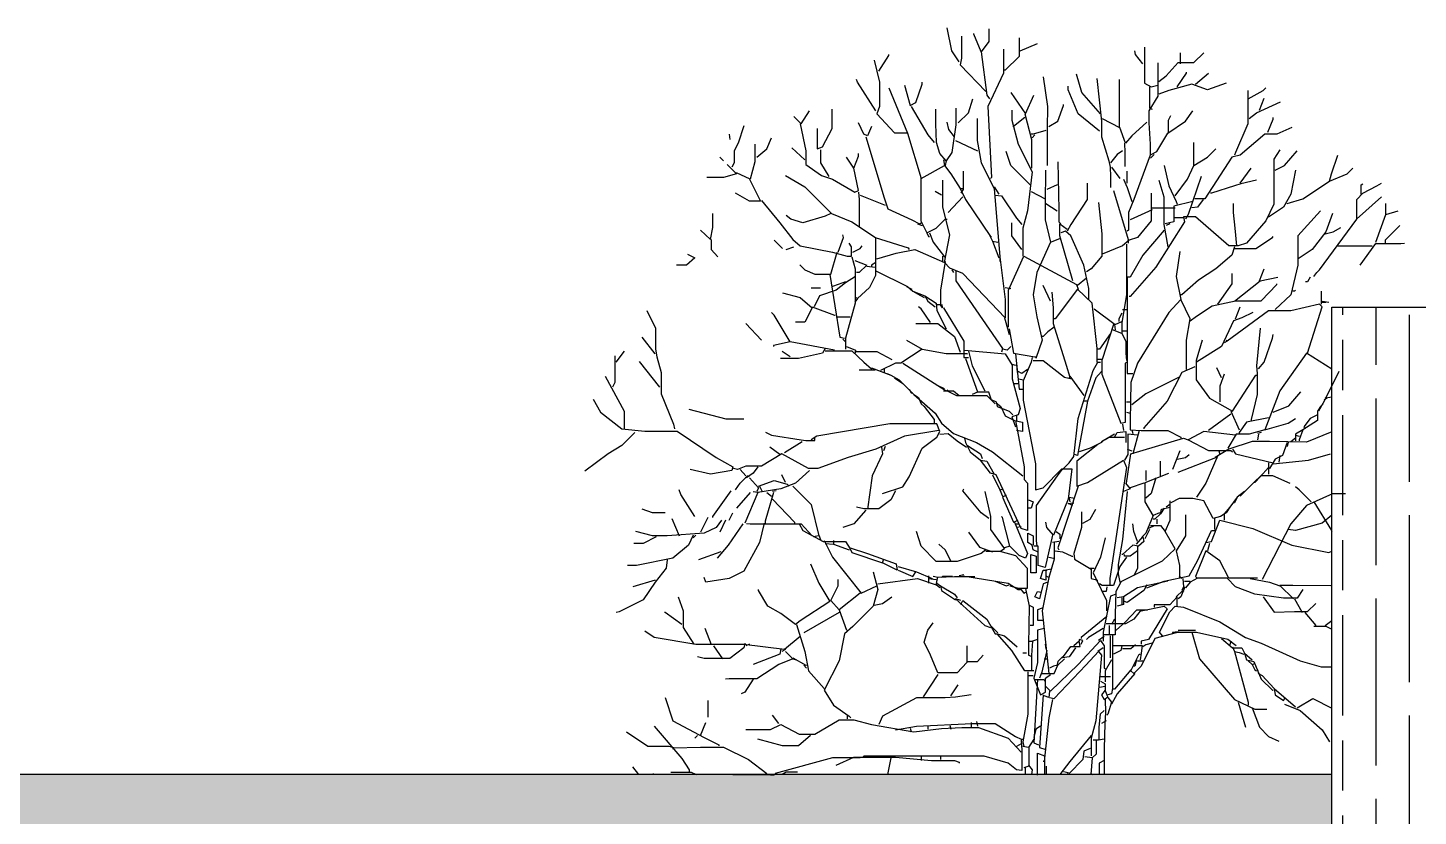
# Model space of a CAD drawing. Header units: centimetres. Extents: x -3096 to 17897, y -3131 to 15798.
# Drawn here: x 6196 to 7030, y 3648 to 4121 of the extents above; entities that cross this region are included whole.
import ezdxf

# ---------------------------------------------------------------- set-up
doc = ezdxf.new("R2010")
doc.units = ezdxf.units.CM

msp = doc.modelspace()

# ---------------------------------------------------------------- hatches: boundary and pattern name
at = {"transparency": 33554508}
h = msp.add_hatch(dxfattribs=at)
h.set_pattern_fill('GOST_WOOD', color=256, scale=10)
h.set_pattern_definition([(90, (-1255.557, 3488.65), (60, -4e-15), [100, -20]), (90, (-1235.557, 3468.65), (60, -4e-15), [60, -15, 30, -15]), (90, (-1215.557, 3438.65), (60, -4e-15), [100, -20])])
h.paths.add_polyline_path([(7037.83, 3953.29), (6977.83, 3953.29), (6977.83, 3653.29), (6977.83, 3373.29), (6977.83, 3353.29), (7037.83, 3353.29)])
at = {"transparency": 33554462}
h = msp.add_hatch(color=256, dxfattribs=at)
h.dxf.hatch_style = 1
h.paths.add_polyline_path([(6977.83, 3673.29), (6022.82, 3673.29), (6022.82, 3643.29), (6197.83, 3643.29), (6977.83, 3643.29)])
h.paths.add_polyline_path([(6977.83, 3393.29), (6197.83, 3393.29), (6169.8, 3393.29), (6169.8, 3373.29), (6977.83, 3373.29)])
h.paths.add_polyline_path([(6977.83, 3373.29), (6169.8, 3373.29), (6022.83, 3373.29), (6022.83, 3353.29), (6197.83, 3353.29), (6977.83, 3353.29)])
h.paths.add_polyline_path([(7637.83, 3673.29), (7037.83, 3673.29), (7037.83, 3643.29), (7637.83, 3643.29)])
h.paths.add_polyline_path([(7637.83, 3373.29), (7037.83, 3373.29), (7037.83, 3353.29), (7637.83, 3353.29)])

# ---------------------------------------------------------------- linework, layer by layer
for p, q in [((6977.83, 3653.29), (6977.83, 3953.29)), ((6977.83, 3953.29), (7037.83, 3953.29))]:
    msp.add_line(p, q)
at = {"color": 84}
for points in [[(6754.51, 4100.26), (6750.09, 4106.9), (6747.32, 4120.74)], [(6755.9, 4115.76), (6755.9, 4102.47), (6755.07, 4098.6), (6770.57, 4082.54)], [(6772.23, 4120.19), (6772.23, 4112.44), (6767.8, 4106.35), (6763.37, 4116.87), (6763.37, 4117.42)], [(6781.09, 4108.01), (6781.09, 4093.61), (6771.68, 4073.68), (6773.89, 4031.05), (6773.34, 4030.5)], [(6790.5, 4114.65), (6790.5, 4103.58), (6782.2, 4095.27), (6781.64, 4095.27)], [(6791.06, 4106.9), (6801.58, 4111.33)], [(6865.52, 4109.12), (6865.52, 4087.52), (6869.68, 4085.31), (6873.55, 4086.42)], [(6703.58, 4101.36), (6706.9, 4088.08), (6706.9, 4073.68), (6705.24, 4069.25), (6715.76, 4057.9), (6723.51, 4057.9)], [(6706.34, 4094.72), (6712.44, 4104.13), (6712.44, 4104.69)], [(6767.8, 4106.35), (6771.12, 4080.33), (6772.78, 4078.11)], [(6873.55, 4099.7), (6873.55, 4079.77), (6868.29, 4070.91), (6868.15, 4063.72), (6868.91, 4050.98), (6868.91, 4044.34), (6859.16, 4017.76), (6856.11, 4010.01), (6856.11, 3999.49), (6855.28, 3998.94)], [(6864.69, 4099.15), (6860.27, 4104.69), (6859.71, 4106.9)], [(6874.11, 4088.63), (6878.54, 4091.95), (6885.73, 4099.98), (6895.15, 4099.98), (6901.24, 4105.79)], [(6887.12, 4099.15), (6887.12, 4105.79)], [(6804.9, 4091.4), (6807.39, 4073.68), (6807.25, 4060.39), (6807.18, 4054.86), (6807.18, 4038.25)], [(6839.22, 4069.25), (6828.15, 4081.99), (6824.83, 4093.06)], [(6885.18, 4085.31), (6890.72, 4093.61), (6890.72, 4094.17)], [(6896.25, 4086.97), (6904, 4093.61)], [(6704.68, 4070.91), (6693.61, 4088.08), (6693.06, 4089.74)], [(6712.44, 4084.75), (6723.51, 4057.62), (6731.81, 4030.5), (6745.66, 4038.25), (6749.53, 4033.26), (6755.07, 4024.4), (6756.73, 4024.4)], [(6721.85, 4086.42), (6725.17, 4074.23), (6728.49, 4075.9), (6732.37, 4086.97), (6732.37, 4088.08)], [(6838.67, 4058.73), (6825.94, 4069.25), (6819.85, 4083.65), (6819.85, 4085.86)], [(6837.01, 4090.29), (6839.78, 4064.82), (6839.78, 4055.41), (6844.21, 4041.01), (6845.04, 4037.14), (6845.18, 4031.6), (6845.18, 4024.96)], [(6840.33, 4066.48), (6850.58, 4060.95), (6850.58, 4089.74)], [(6868.57, 4085.31), (6868.57, 4072.57), (6870.23, 4072.02)], [(6914.52, 4087.52), (6903.45, 4083.65), (6894.04, 4086.97), (6880.2, 4083.09), (6874.11, 4080.88)], [(6927.53, 4083.09), (6927.53, 4063.16), (6920.06, 4046), (6919.51, 4044.34)], [(6927.81, 4078.11), (6936.67, 4083.09), (6938.33, 4084.75)], [(6753.96, 4063.72), (6760.05, 4069.81), (6762.82, 4078.11)], [(6785.52, 4081.99), (6794.38, 4069.25), (6799.36, 4080.33)], [(6808.22, 4061.5), (6813.76, 4064.82), (6817.08, 4074.23), (6817.08, 4074.79)], [(6928.37, 4066.48), (6932.79, 4069.81), (6947.19, 4076.45)], [(6934.46, 4071.47), (6937.22, 4078.66)], [(6655.41, 4067.59), (6659.84, 4063.16), (6664.82, 4070.91)], [(6669.53, 4060.39), (6669.53, 4048.21), (6672.57, 4049.32), (6678.38, 4060.39), (6678.38, 4072.02)], [(6725.72, 4073.68), (6735.69, 4056.52), (6739.56, 4052.09)], [(6752.58, 4072.57), (6752.58, 4062.61), (6750.09, 4046), (6746.76, 4041.01), (6742.89, 4045.44), (6740.95, 4052.09), (6740.53, 4063.16), (6740.53, 4072.02)], [(6765.31, 4066.48), (6765.31, 4053.2), (6767.8, 4039.91), (6775.55, 4024.4), (6778.88, 3983.43), (6782.2, 3957.96), (6782.2, 3946.89), (6756.73, 3973.47), (6748.98, 3976.79), (6745.66, 3980.11), (6748.98, 3996.72), (6744.82, 4013.33), (6744.69, 4020.53), (6744.69, 4029.39)], [(6786.07, 4071.47), (6786.07, 4065.38), (6789.95, 4050.98), (6798.25, 4034.37), (6795.49, 4011.12), (6792.72, 4000.6), (6792.72, 3983.99)], [(6793.83, 4067.04), (6787.18, 4061.5), (6786.63, 4061.5)], [(6793.83, 4069.25), (6797.98, 4053.75), (6797.98, 4036.59)], [(6869.68, 4044.89), (6873, 4046.55), (6879.64, 4057.62), (6890.16, 4064.82), (6894.59, 4070.91)], [(6879.92, 4057.62), (6879.92, 4065.38), (6881.3, 4068.14)], [(6939.44, 4058.18), (6942.76, 4065.93), (6942.76, 4067.04)], [(6625.51, 4062.05), (6622.19, 4051.53), (6619.7, 4047.11), (6619.7, 4039.91), (6618.31, 4037.14)], [(6659.28, 4063.16), (6662.61, 4047.11), (6662.61, 4038.8), (6672.02, 4032.16), (6678.66, 4029.94), (6691.95, 4022.19), (6694.17, 4023.3), (6691.4, 4036.59), (6694.17, 4043.78), (6694.17, 4045.44)], [(6701.92, 4061.5), (6699.7, 4055.96), (6697.49, 4057.07), (6694.17, 4063.72)], [(6751.75, 4055.41), (6748.42, 4059.84), (6747.32, 4064.27)], [(6806.56, 4059.29), (6798.81, 4057.07), (6797.7, 4057.07)], [(6866.91, 4064.27), (6858.05, 4055.96), (6854.17, 4051.53), (6850.85, 4060.95)], [(6953.83, 4060.95), (6944.98, 4057.07), (6937.78, 4057.07), (6922.83, 4044.34), (6917.85, 4043.23), (6901.79, 4018.31), (6895.7, 4018.31)], [(6616.65, 4057.07), (6617.21, 4053.75)], [(6632.15, 4050.98), (6632.15, 4040.46), (6629.39, 4029.94), (6621.08, 4033.82)], [(6633.26, 4043.23), (6639.35, 4048.21), (6642.12, 4054.86)], [(6698.59, 4055.41), (6709.67, 4018.87), (6711.88, 4012.22), (6726.28, 4005.58), (6730.71, 4003.37), (6731.81, 4003.92)], [(6752.3, 4053.2), (6765.59, 4047.11)], [(6799.92, 4056.52), (6798.25, 4054.86)], [(6853.62, 4051.53), (6853.9, 4046), (6853.9, 4037.69)], [(6895.15, 4038.25), (6895.15, 4052.09)], [(6611.12, 4043.23), (6613.33, 4041.01)], [(6662.05, 4041.57), (6654.3, 4048.77)], [(6671.46, 4047.66), (6671.46, 4039.91), (6676.45, 4031.6)], [(6691.4, 4036.59), (6686.97, 4043.23)], [(6745.1, 4041.57), (6745.66, 4038.25)], [(6746.76, 4041.01), (6746.21, 4038.25)], [(6797.15, 4026.62), (6785.52, 4038.25), (6782.75, 4046.55)], [(6852.51, 4047.11), (6849.19, 4044.89), (6845.32, 4039.91)], [(6946.64, 4047.66), (6943.04, 4042.12), (6943.04, 4014.99), (6938.33, 4005.03), (6926.71, 3991.74), (6921.72, 3990.08), (6916.18, 3990.08), (6896.25, 4007.52), (6889.05, 4007.52), (6889.61, 4004.47), (6872.44, 3977.34), (6856.94, 3959.63), (6856.39, 3959.63)], [(6871.34, 4044.89), (6869.12, 4042.68)], [(6884.07, 4019.98), (6891.27, 4029.94), (6895.15, 4038.25), (6903.45, 4043.23), (6908.43, 4048.21)], [(6943.87, 4035.48), (6949.4, 4038.25), (6957.16, 4047.11)], [(6976.54, 4028.83), (6977.64, 4033.26), (6981.52, 4044.34)], [(6615.54, 4038.8), (6621.08, 4033.26), (6613.33, 4031.05), (6603.36, 4031.05)], [(6757.01, 4034.92), (6757.01, 4023.85), (6755.62, 4021.64)], [(6806.28, 4035.48), (6806.14, 4015.55), (6806.14, 4005.58), (6809.33, 3992.29), (6814.86, 3994.51)], [(6813.76, 4040.46), (6814.31, 4011.67), (6814.31, 4004.47), (6815.42, 4003.37)], [(6845.87, 4037.14), (6850.85, 4030.5)], [(6855.28, 4027.73), (6855.28, 4034.92)], [(6877.43, 4038.25), (6880.2, 4026.07), (6884.63, 4016.65), (6885.18, 4014.99)], [(6922.83, 4027.73), (6929.47, 4036.59)], [(6956.05, 4035.48), (6953.28, 4021.08), (6948.85, 4013.33), (6939.99, 4007.24)], [(6951.07, 4015.55), (6960.48, 4018.31), (6976.54, 4028.83), (6987.05, 4033.26), (6990.38, 4036.59)], [(6628.83, 4029.94), (6635.48, 4016.93), (6628.83, 4016.93), (6620.53, 4021.64)], [(6650.43, 4032.16), (6662.05, 4025.51), (6678.11, 4009.46), (6690.29, 4004.47), (6704.41, 3995.06), (6704.41, 3972.36), (6700.81, 3965.16), (6693.61, 3958.52), (6692.5, 3959.07)], [(6731.54, 4030.5), (6731.54, 4005.03), (6735.14, 3997.83), (6740.67, 4000.6), (6746.21, 4006.13), (6747.32, 4006.13)], [(6755.07, 4024.4), (6758.39, 4017.76), (6773.34, 3995.61), (6773.89, 3995.61)], [(6775.55, 4025.51), (6778.32, 4021.08)], [(6813.2, 4026.62), (6807.11, 4023.85)], [(6831.2, 4027.73), (6831.2, 4017.76), (6821.51, 4002.81), (6819.29, 3998.94)], [(6853.07, 4029.94), (6855.28, 4024.96), (6858.05, 4016.65)], [(6874.11, 4029.39), (6877.15, 4019.42), (6877.15, 4002.81), (6879.64, 3989.52)], [(6899.57, 4031.6), (6891.82, 4008.9), (6890.16, 4006.13)], [(6932.79, 4029.39), (6923.38, 4027.17), (6919.51, 4026.07), (6905.66, 4021.64), (6905.11, 4021.64)], [(6967.12, 3971.81), (6968.78, 3974.02), (6970.44, 3975.68), (6992.87, 4006.13), (6992.87, 4017.76), (6996.47, 4021.64), (7004.77, 4026.07), (7007.54, 4027.73)], [(6995.36, 4021.08), (6995.36, 4026.62), (6996.47, 4027.17)], [(6636.03, 4017.21), (6647.1, 4003.92), (6654.85, 3993.95), (6659.28, 3990.08), (6678.66, 3986.2), (6687.52, 3983.99), (6690.01, 3983.99), (6690.01, 3989.52), (6688.63, 3991.74)], [(6694.17, 4022.19), (6694.72, 4017.76), (6694.72, 4001.7)], [(6695.27, 4020.53), (6710.22, 4014.44)], [(6744, 4020.53), (6740.12, 4022.74)], [(6756.73, 4019.42), (6747.87, 4010.01)], [(6776.11, 4020.53), (6779.98, 4019.98), (6788.84, 4006.69), (6792.16, 4002.81)], [(6797.7, 4022.74), (6806, 4018.31)], [(6838.12, 4016.1), (6840.06, 3997.28), (6840.06, 3983.99), (6833.69, 3976.24), (6830.92, 3974.57)], [(6846.98, 4023.3), (6855.83, 3993.95), (6855.83, 3991.74)], [(6869.68, 4021.64), (6869.68, 4005.03), (6861.37, 3995.06), (6856.39, 3993.4), (6855.83, 3993.95)], [(6894.59, 4016.65), (6883.24, 4013.89), (6883.24, 4004.47), (6877.98, 4003.37)], [(6900.68, 4017.76), (6897.36, 4013.33), (6894.04, 4012.78)], [(6992.59, 4006.13), (7007.54, 4019.42)], [(6599.49, 3999.49), (6605.58, 3993.95), (6606.96, 4001.15), (6606.96, 4009.46)], [(6677.56, 4009.46), (6674.23, 4007.79), (6660.95, 4003.92), (6653.75, 4006.13), (6650.98, 4008.35)], [(6806.56, 4015.55), (6813.2, 4011.12)], [(6870.23, 4011.67), (6856.94, 4005.58)], [(6870.23, 4012.78), (6884.07, 4012.78)], [(6920.89, 3990.08), (6919.92, 4000.6), (6918.88, 4010.01), (6918.88, 4015.55)], [(6971, 4011.12), (6957.43, 3996.17), (6957.43, 3978.45), (6953.28, 3960.73), (6943.87, 3951.87)], [(6978.2, 4009.46), (6974.32, 3998.38), (6966.01, 3987.86), (6957.71, 3982.33)], [(7004.22, 3992.29), (7010.31, 4008.9), (7017.51, 4011.12)], [(7010.31, 4008.9), (7010.31, 4015.55)], [(6729.6, 4003.37), (6732.37, 4002.26)], [(6792.16, 3987.86), (6786.07, 3996.17), (6786.07, 4003.92)], [(6822.61, 3969.04), (6814.86, 3996.17), (6814.86, 4003.37), (6819.29, 4000.04)], [(6877.43, 3999.49), (6864.69, 3984.54), (6856.94, 3971.25), (6855.28, 3971.25)], [(6880.75, 4003.37), (6878.54, 4002.26)], [(6889.05, 4006.96), (6883.52, 4006.96)], [(6973.77, 3997.28), (6978.75, 3998.38), (6983.18, 4001.15)], [(7018.61, 4002.26), (7009.76, 3993.4), (7009.76, 3991.74)], [(6605.85, 3993.95), (6605.85, 3987.86), (6610.01, 3983.43)], [(6648.76, 3988.42), (6643.78, 3993.4)], [(6681.98, 3986.2), (6685.31, 3995.06), (6684.75, 3996.72)], [(6704.13, 3995.06), (6724.06, 3988.97), (6724.62, 3987.86)], [(6735.14, 3997.83), (6736.24, 3995.61), (6736.8, 3995.61)], [(6736.8, 3997.83), (6739.01, 3992.29), (6745.66, 3983.43), (6746.21, 3983.43)], [(6772.23, 3997.28), (6774.45, 3992.85), (6778.32, 3982.88)], [(6774.45, 3992.85), (6777.77, 3992.29)], [(6809.33, 3992.29), (6801.02, 3974.02), (6798.81, 3960.73), (6801.02, 3947.45), (6804.34, 3933.6), (6800.47, 3922.53)], [(6832.3, 3957.96), (6832.3, 3964.61), (6829.26, 3978.45), (6821.51, 3996.17), (6818.19, 3998.94), (6815.42, 3997.83)], [(6856.39, 3993.4), (6852.51, 3990.08), (6840.33, 3985.09), (6839.78, 3985.09)], [(6854.73, 3991.18), (6854.73, 3960.73), (6851.96, 3944.12), (6851.96, 3937.48), (6846.42, 3939.69)], [(6919.51, 3988.42), (6932.24, 3988.42), (6942.21, 3995.06), (6942.76, 3995.61)], [(6994.81, 3978.45), (7004.22, 3991.46), (7019.17, 3991.46), (7021.38, 3991.74)], [(6591.74, 3985.09), (6596.17, 3982.88), (6591.18, 3978.45), (6585.09, 3978.45)], [(6650.98, 3987.86), (6655.41, 3989.52)], [(6659.14, 3978.73), (6662.05, 3975.68), (6668.14, 3973.19), (6677.56, 3973.19), (6681.43, 3986.2)], [(6690.29, 3983.43), (6692.23, 3976.24), (6692.23, 3955.75), (6686.41, 3934.71), (6686.41, 3928.07)], [(6690.84, 3986.2), (6695.27, 3988.42), (6696.38, 3990.08)], [(6705.24, 3982.33), (6716.87, 3985.65), (6727.94, 3987.86), (6745.66, 3980.11)], [(6744.55, 3983.99), (6744.55, 3980.67)], [(6778.88, 3983.43), (6778.88, 3980.67)], [(6784.14, 3941.35), (6784.14, 3963.5), (6793.27, 3983.99), (6824.83, 3966.82), (6825.94, 3964.06)], [(6886.84, 3986.76), (6884.63, 3971.81), (6887.39, 3957.96)], [(6919.51, 3989.52), (6917.85, 3984.54), (6908.43, 3976.24), (6897.91, 3969.59), (6887.95, 3960.73), (6887.39, 3960.73)], [(6981.52, 3990.08), (7002, 3990.08)], [(6691.95, 3981.22), (6699.15, 3978.45), (6694.72, 3974.02), (6693.06, 3974.02)], [(6699.15, 3977.9), (6704.13, 3977.34)], [(6704.68, 3980.11), (6701.92, 3978.45), (6701.92, 3977.9)], [(6704.68, 3975.13), (6723.51, 3965.72), (6726.83, 3962.95), (6734.03, 3960.18), (6735.69, 3956.86), (6740.12, 3953.54)], [(6746.21, 3980.67), (6743.44, 3963.5), (6743.44, 3954.64), (6740.67, 3954.64)], [(6750.09, 3975.68), (6751.19, 3974.02)], [(6752.58, 3975.13), (6752.58, 3969.04), (6780.54, 3928.62), (6779.98, 3926.41)], [(6934.46, 3969.04), (6937.22, 3976.24)], [(6692.5, 3971.81), (6686.41, 3967.93), (6680.88, 3963.5), (6670.91, 3960.18), (6667.59, 3953.54)], [(6677, 3972.91), (6683.09, 3935.26), (6685.86, 3934.71)], [(6686.41, 3968.48), (6681.98, 3966.82), (6678.66, 3965.72)], [(6809.33, 3956.86), (6804.9, 3966.27)], [(6830.92, 3970.7), (6825.38, 3966.27)], [(6855.28, 3971.25), (6855.28, 3931.94), (6855.28, 3913.67), (6858.6, 3913.67)], [(6892.93, 3945.23), (6896.81, 3948), (6906.22, 3954.09), (6920.06, 3957.13), (6935.56, 3957.13), (6944.98, 3966.82), (6944.98, 3967.38)], [(6909.54, 3955.2), (6918.12, 3967.38), (6918.12, 3973.47)], [(6919.51, 3956.86), (6935.01, 3969.04), (6945.53, 3971.25)], [(6964.91, 3971.25), (6963.25, 3968.48), (6962.14, 3968.48)], [(6648.76, 3961.84), (6659.28, 3959.07), (6666.48, 3952.98), (6662.05, 3944.4), (6656.51, 3944.4)], [(6665.93, 3964.89), (6671.46, 3964.89)], [(6693.61, 3958.52), (6691.95, 3956.3)], [(6722.95, 3965.72), (6726.28, 3964.06)], [(6726.83, 3962.95), (6729.6, 3961.29), (6733.48, 3959.07)], [(6734.03, 3960.18), (6740.67, 3955.75), (6741.23, 3951.32), (6746.76, 3940.25)], [(6782.2, 3965.16), (6785.52, 3964.61)], [(6810.16, 3962.39), (6810.85, 3952.98), (6810.85, 3943.57), (6818.74, 3918.65), (6820.95, 3911.46), (6820.4, 3910.9)], [(6837.29, 3920.32), (6837.29, 3928.62), (6834.24, 3955.75), (6825.38, 3964.06), (6812.1, 3946.34), (6811.54, 3946.34)], [(6890.72, 3915.89), (6890.72, 3933.6), (6892.93, 3946.34), (6887.39, 3957.96), (6880.2, 3950.21), (6861.37, 3919.76), (6857.5, 3908.13), (6856.94, 3885.43), (6856.94, 3879.9), (6863.59, 3879.34), (6879.64, 3879.34), (6887.39, 3875.47), (6887.39, 3874.91)], [(6956.16, 3963.56), (6955.49, 3962.95), (6954.39, 3962.95)], [(6971.55, 3962.95), (6971.55, 3955.2)], [(6567.38, 3951.32), (6572.63, 3940.8), (6572.63, 3928.07), (6573.46, 3923.64), (6575.96, 3914.23), (6575.96, 3901.49), (6583.43, 3883.22), (6583.99, 3880.45)], [(6653.19, 3932.5), (6643.78, 3948.55), (6642.12, 3950.21)], [(6666.48, 3953.54), (6679.77, 3948.55), (6680.32, 3948.55)], [(6737.35, 3944.12), (6731.81, 3952.43), (6730.15, 3953.54)], [(6744, 3955.2), (6744.55, 3952.98), (6743.44, 3954.64)], [(6745.1, 3952.98), (6757.28, 3933.05), (6757.28, 3923.08), (6760.05, 3923.08)], [(6835.35, 3952.43), (6848.08, 3943.02), (6851.96, 3944.68)], [(6851.96, 3949.66), (6850.3, 3946.34), (6850.3, 3944.68)], [(6852.51, 3951.87), (6855.28, 3951.87)], [(6930.58, 3950.21), (6923.94, 3946.89), (6918.95, 3945.23), (6911.76, 3929.73), (6896.81, 3920.32)], [(6963.25, 3925.85), (6972.1, 3953.54), (6970.44, 3955.2), (6953.28, 3951.04), (6939.99, 3951.04), (6915.08, 3933.05), (6914.52, 3933.6)], [(6920.06, 3946.34), (6922.83, 3953.54)], [(6972.1, 3956.86), (6975.98, 3956.3)], [(6972.1, 3956.3), (6974.32, 3956.3)], [(6636.03, 3933.6), (6626.62, 3943.57)], [(6680.88, 3947.45), (6689.18, 3947.45)], [(6728.49, 3943.57), (6741.78, 3943.57), (6751.75, 3935.82), (6755.07, 3926.41)], [(6781.64, 3946.89), (6783.86, 3939.14), (6784.41, 3936.93)], [(6811.54, 3941.35), (6807.67, 3938.59), (6804.9, 3935.82), (6804.34, 3935.82)], [(6846.98, 3943.02), (6840.33, 3921.98), (6837.56, 3921.98)], [(6847.53, 3943.02), (6848.08, 3939.69)], [(6935.01, 3940.8), (6932.79, 3918.1), (6933.07, 3913.67), (6933.07, 3900.94), (6929.47, 3885.99), (6929.47, 3885.43)], [(6572.36, 3925.3), (6564.61, 3935.26)], [(6679.77, 3927.51), (6653.19, 3932.5), (6643.23, 3930.28), (6643.23, 3929.73)], [(6684.75, 3934.16), (6686.41, 3932.5)], [(6722.95, 3933.6), (6732.37, 3928.07), (6719.63, 3919.76), (6716.31, 3919.76), (6707.45, 3915.33)], [(6784.41, 3940.25), (6787.18, 3925.85), (6799.92, 3923.64), (6800.47, 3923.64)], [(6845.32, 3937.48), (6838.67, 3928.07), (6837.56, 3928.07)], [(6851.96, 3937.48), (6854.45, 3933.05), (6854.45, 3925.85), (6854.73, 3921.42)], [(6852.51, 3939.14), (6854.73, 3939.14)], [(6900.13, 3933.6), (6896.53, 3921.42), (6896.53, 3909.8), (6904.56, 3898.72), (6918.4, 3890.97), (6932.24, 3912.56), (6932.79, 3912.56)], [(6915.08, 3933.05), (6913.42, 3931.94)], [(6933.9, 3916.44), (6937.22, 3920.32), (6942.21, 3934.71), (6942.76, 3936.93)], [(6548.27, 3924.19), (6548.27, 3908.13), (6546.89, 3905.37)], [(6549.1, 3920.32), (6554.09, 3926.96)], [(6674.23, 3928.62), (6672.57, 3925.85), (6658.18, 3922.53), (6647.54, 3922.53)], [(6653.19, 3923.64), (6648.4, 3926.69)], [(6674.23, 3927.24), (6690.29, 3927.24), (6697.49, 3920.32), (6701.92, 3916.44), (6701.92, 3915.33)], [(6686.97, 3929.73), (6692.5, 3927.51), (6691.95, 3925.3)], [(6692.5, 3926.68), (6705.24, 3926.68), (6714.1, 3921.98)], [(6732.37, 3928.07), (6746.76, 3925.58), (6758.94, 3925.58), (6759.5, 3925.3)], [(6757.84, 3927.51), (6782.2, 3925.3), (6786.35, 3918.65), (6786.35, 3910.35), (6791.06, 3892.63), (6789.95, 3888.76), (6786.07, 3887.65), (6788.29, 3881.56)], [(6760.05, 3926.96), (6762.27, 3918.1), (6770.02, 3903.15)], [(6785.52, 3929.73), (6783.31, 3927.51), (6780.54, 3928.07)], [(6788.29, 3925.3), (6790.5, 3904.26), (6792.72, 3904.26)], [(6977.83, 3916.16), (6962.69, 3925.85), (6946.64, 3903.15), (6937.78, 3879.9), (6928.37, 3877.13), (6920.61, 3877.13), (6915.63, 3868.82)], [(6575.13, 3905.37), (6562.95, 3920.87)], [(6701.92, 3916.99), (6713.54, 3912.56), (6718.53, 3909.8), (6720.19, 3908.13)], [(6709.67, 3916.44), (6709.67, 3914.23)], [(6720.74, 3919.76), (6741.78, 3906.47), (6745.1, 3904.81), (6745.66, 3904.26)], [(6758.39, 3922.53), (6765.59, 3902.6)], [(6786.07, 3919.21), (6788.29, 3918.65)], [(6788.84, 3919.21), (6789.39, 3914.23)], [(6795.49, 3915.89), (6792.16, 3913.67), (6789.95, 3914.78)], [(6798.25, 3923.08), (6797.7, 3920.32), (6792.99, 3909.24), (6792.99, 3897.62), (6800.19, 3859.41), (6800.19, 3843.91), (6804.9, 3845.02), (6815.97, 3856.37), (6822.06, 3856.37), (6819.85, 3838.37), (6810.99, 3816.78), (6807.11, 3821.21), (6806.56, 3824.53)], [(6798.81, 3921.42), (6804.9, 3921.42), (6817.63, 3911.46), (6822.06, 3910.35)], [(6816.53, 3856.09), (6820.4, 3859.97), (6823.17, 3863.84), (6825.94, 3886.54), (6834.8, 3915.33), (6837.56, 3920.32), (6839.22, 3920.32)], [(6840.06, 3921.98), (6840.06, 3913.12), (6851.41, 3883.77), (6854.17, 3884.33), (6854.17, 3919.76), (6854.73, 3920.32)], [(6895.7, 3917.55), (6887.95, 3914.23), (6879.09, 3897.06), (6865.25, 3881.01), (6865.25, 3880.45)], [(6911.76, 3910.9), (6908.99, 3916.99)], [(6542.46, 3912.01), (6553.81, 3890.97), (6553.81, 3880.45)], [(6704.13, 3915.61), (6694.72, 3915.61)], [(6711.33, 3913.67), (6713.54, 3912.56)], [(6715.76, 3910.9), (6720.74, 3907.58), (6727.39, 3900.94), (6740.12, 3889.86), (6744, 3883.77), (6751.19, 3877.68), (6765.03, 3872.15), (6774.45, 3866.61), (6792.72, 3852.21)], [(6787.73, 3907.58), (6789.95, 3907.58)], [(6789.95, 3910.35), (6793.27, 3909.8)], [(6820.95, 3912.01), (6829.26, 3900.38)], [(6839.78, 3914.78), (6836.46, 3910.9), (6831.47, 3897.06), (6829.26, 3897.06)], [(6886.29, 3911.46), (6866.36, 3901.49), (6858.05, 3894.85)], [(6913.42, 3913.12), (6910.65, 3905.92), (6910.65, 3896.51)], [(6982.07, 3914.78), (6973.21, 3897.06), (6969.89, 3890.97)], [(6724.62, 3904.26), (6725.72, 3902.04), (6726.83, 3902.04)], [(6727.39, 3900.94), (6730.15, 3899.28), (6731.81, 3895.4), (6733.48, 3893.74), (6739.56, 3885.99), (6739.56, 3883.22)], [(6741.78, 3906.47), (6746.76, 3903.15), (6747.87, 3903.71)], [(6745.1, 3903.15), (6751.19, 3903.15), (6754.51, 3900.38)], [(6747.32, 3903.15), (6752.85, 3900.38), (6771.12, 3900.38), (6773.34, 3898.17), (6776.66, 3896.51), (6777.22, 3893.74), (6784.41, 3890.97), (6786.63, 3888.76)], [(6776.11, 3895.4), (6773.89, 3897.62), (6772.23, 3902.32), (6765.59, 3902.32), (6762.27, 3900.94)], [(6942.76, 3890.42), (6952.17, 3894.29), (6959.37, 3902.6)], [(6977.83, 3899.42), (6974.32, 3898.72), (6973.77, 3899.28)], [(6535.26, 3898.17), (6539.69, 3890.42), (6552.43, 3880.45), (6566.27, 3879.07), (6585.65, 3879.07), (6608.9, 3863.29), (6618.87, 3857.75), (6618.31, 3855.54), (6605.58, 3853.32), (6593.4, 3856.09)], [(6625.51, 3886.27), (6614.99, 3886.27), (6592.84, 3892.08)], [(6776.66, 3895.95), (6779.43, 3893.74), (6782.2, 3888.2), (6787.73, 3885.43), (6792.44, 3884.33), (6792.44, 3878.79), (6788.84, 3879.34)], [(6831.47, 3897.06), (6825.38, 3864.4), (6823.72, 3864.95)], [(6854.73, 3896.51), (6857.5, 3896.51)], [(6917.29, 3890.97), (6922.27, 3879.9)], [(6972.66, 3895.4), (6971, 3893.74), (6969.34, 3890.97), (6969.34, 3885.43), (6960.48, 3879.9), (6956.05, 3877.13), (6956.05, 3873.25)], [(6974.87, 3898.72), (6973.21, 3897.62)], [(6708.56, 3841.69), (6720.74, 3845.57), (6724.62, 3851.66), (6732.37, 3868.82), (6741.23, 3875.47), (6742.89, 3878.79), (6741.23, 3883.5), (6712.99, 3883.5), (6669.25, 3876.02), (6665.93, 3873.81)], [(6788.29, 3885.43), (6793.55, 3857.75), (6793.55, 3850), (6795.49, 3847.79), (6795.49, 3819.55), (6791.61, 3820.66), (6776.66, 3852.77), (6773.34, 3853.88), (6767.25, 3861.63)], [(6788.84, 3888.2), (6788.84, 3885.43)], [(6852.51, 3883.22), (6853.07, 3879.34)], [(6854.73, 3890.42), (6856.94, 3889.86)], [(6917.29, 3889.31), (6904, 3879.34)], [(6939.99, 3887.1), (6926.71, 3884.33), (6922.27, 3878.24), (6922.27, 3877.68)], [(6937.78, 3879.9), (6951.62, 3883.77), (6956.05, 3886.54)], [(6969.34, 3888.76), (6964.91, 3886.54), (6961.03, 3881.56), (6961.59, 3880.45)], [(6560.18, 3878.24), (6552.43, 3870.49), (6544.12, 3865.5), (6530.28, 3854.98)], [(6742.33, 3879.34), (6721.85, 3876.02), (6704.68, 3868.27), (6688.07, 3863.29), (6669.8, 3856.64), (6664.27, 3856.64), (6648.21, 3865.5), (6636.03, 3858.03), (6626.62, 3858.03), (6621.63, 3856.09), (6619.42, 3856.64)], [(6638.44, 3878.42), (6642.12, 3876.58), (6659.84, 3873.81), (6662.61, 3873.53), (6668.14, 3873.53), (6668.14, 3875.47)], [(6742.89, 3877.13), (6747.87, 3877.68), (6753.41, 3873.25), (6758.94, 3869.38)], [(6757.84, 3874.91), (6758.39, 3872.15), (6761.16, 3866.61), (6767.25, 3861.63), (6771.12, 3861.07), (6775.55, 3853.32)], [(6853.62, 3875.19), (6844.21, 3875.19), (6839.78, 3872.7), (6839.78, 3872.15)], [(6847.53, 3877.13), (6841.99, 3873.81)], [(6847.53, 3875.47), (6849.19, 3878.24), (6854.45, 3878.79), (6854.45, 3872.15)], [(6861.37, 3876.58), (6855.56, 3877.13), (6855.56, 3864.95), (6853.62, 3861.63)], [(6854.73, 3847.79), (6857.5, 3865.5), (6889.05, 3874.91), (6891.82, 3873.81)], [(6858.05, 3879.9), (6858.6, 3877.68)], [(6862.48, 3879.34), (6858.6, 3865.5)], [(6920.06, 3876.58), (6901.24, 3878.79), (6891.82, 3873.81), (6904, 3867.44), (6917.29, 3867.44), (6918.4, 3866.61)], [(6977.83, 3878.6), (6962.69, 3872.42), (6940.55, 3872.84), (6930.03, 3872.84), (6916.18, 3868.27), (6907.88, 3863.29)], [(6935.56, 3878.24), (6933.35, 3877.68)], [(6933.9, 3877.13), (6933.35, 3873.81)], [(6956.05, 3874.91), (6953.28, 3872.7)], [(6956.05, 3876.58), (6958.26, 3876.02)], [(6960.48, 3879.9), (6958.26, 3873.81), (6958.26, 3873.25)], [(6647.1, 3864.95), (6641.01, 3869.38)], [(6660.39, 3872.7), (6649.87, 3866.06)], [(6708.01, 3869.38), (6708.56, 3865.5), (6702.47, 3852.21), (6699.7, 3832.28)], [(6710.22, 3869.93), (6709.11, 3867.16)], [(6759.5, 3870.49), (6767.25, 3865.5), (6768.36, 3862.73)], [(6837.56, 3871.04), (6825.11, 3861.07), (6825.11, 3846.12), (6831.47, 3848.34), (6853.07, 3861.63), (6854.73, 3857.2), (6844.76, 3790.76), (6844.76, 3786.88)], [(6841.44, 3873.81), (6839.78, 3872.15), (6833.14, 3868.82), (6826.49, 3866.61)], [(6855.28, 3868.27), (6858.05, 3867.16)], [(6886.84, 3867.16), (6882.41, 3856.09)], [(6910.1, 3867.16), (6910.65, 3864.95)], [(6918.4, 3868.27), (6920.06, 3865.5), (6942.76, 3859.97)], [(6951.07, 3872.15), (6948.3, 3864.4), (6943.87, 3862.18), (6940.55, 3856.64), (6939.99, 3856.64)], [(6951.62, 3872.15), (6951.07, 3869.93)], [(6633.82, 3857.75), (6631.05, 3853.88), (6627.17, 3851.11), (6626.62, 3851.66)], [(6875.21, 3852.21), (6875.21, 3861.07)], [(6885.18, 3862.18), (6890.16, 3863.29), (6892.38, 3864.95)], [(6885.73, 3854.43), (6908.43, 3863.29), (6908.99, 3862.73)], [(6909.54, 3864.4), (6902.34, 3847.79), (6896.81, 3839.48)], [(6939.99, 3859.97), (6939.99, 3853.32)], [(6942.76, 3859.41), (6963.8, 3861.63), (6977.09, 3865.5)], [(6946.64, 3864.4), (6946.08, 3860.52)], [(6620.53, 3843.91), (6623.29, 3847.79), (6627.73, 3852.21), (6628.83, 3852.21)], [(6623.29, 3856.09), (6626.62, 3852.21)], [(6628.83, 3851.11), (6634.37, 3845.02), (6633.26, 3842.8)], [(6664.82, 3855.54), (6656.51, 3847.79), (6647.66, 3844.46), (6633.82, 3842.25), (6631.05, 3842.58)], [(6634.37, 3846.12), (6643.78, 3849.45), (6651.53, 3847.23), (6652.64, 3846.12)], [(6650.43, 3848.34), (6648.21, 3852.77)], [(6774.45, 3852.77), (6778.88, 3843.91), (6781.09, 3844.46)], [(6815.97, 3856.09), (6813.2, 3852.21), (6800.75, 3834.5), (6800.75, 3813.46), (6801.02, 3810.14)], [(6874.66, 3830.07), (6870.78, 3828.41), (6866.08, 3836.71), (6866.08, 3848.34), (6880.2, 3853.88)], [(6872.44, 3851.11), (6869.68, 3841.69), (6866.36, 3838.93)], [(6866.63, 3849.45), (6866.63, 3855.54)], [(6922.83, 3840.03), (6931.13, 3848.34), (6935.56, 3852.49), (6942.21, 3852.49), (6952.73, 3847.79)], [(6939.99, 3857.2), (6935.01, 3851.66), (6931.69, 3848.34), (6931.13, 3848.34)], [(6596.17, 3827.85), (6587.86, 3841.14), (6586.75, 3843.91)], [(6617.76, 3843.36), (6606.68, 3827.85), (6606.68, 3827.3)], [(6629.39, 3842.25), (6621.08, 3832.84)], [(6633.82, 3842.25), (6626.06, 3823.98)], [(6634.92, 3846.12), (6636.58, 3842.8)], [(6643.23, 3842.25), (6638.24, 3825.08), (6638.24, 3823.98)], [(6639.35, 3842.25), (6642.12, 3840.03)], [(6644.89, 3843.36), (6642.67, 3842.8)], [(6654.85, 3846.12), (6665.93, 3835.05), (6670.36, 3816.23), (6667.04, 3815.67)], [(6716.31, 3843.36), (6713.54, 3837.82), (6706.34, 3832.56), (6697.49, 3832.56), (6693.06, 3833.39)], [(6772.23, 3826.75), (6767.8, 3830.07), (6756.73, 3843.36), (6757.28, 3844.46)], [(6770.02, 3842.8), (6773.34, 3827.85), (6773.34, 3820.1), (6781.64, 3808.47), (6778.88, 3806.81)], [(6778.88, 3843.91), (6780.54, 3840.03)], [(6825.94, 3846.12), (6813.76, 3809.03), (6814.31, 3807.92)], [(6855.28, 3842.8), (6852.51, 3814.01), (6849.75, 3799.06), (6849.75, 3793.53), (6850.85, 3788.54), (6876.32, 3801.28), (6884.07, 3808.47), (6877.98, 3818.99), (6881.03, 3825.64), (6881.03, 3837.27)], [(6854.17, 3847.79), (6856.94, 3844.46), (6853.07, 3842.8)], [(6865.25, 3847.79), (6856.94, 3845.02)], [(6925.6, 3842.8), (6921.17, 3839.48), (6916.74, 3833.39), (6913.42, 3829.51), (6913.42, 3825.64)], [(6985.95, 3841.42), (6978.2, 3841.42), (6962.69, 3834.5), (6953.28, 3823.42), (6936.12, 3790.2)], [(6965.46, 3836.71), (6958.26, 3843.91), (6956.05, 3845.57)], [(6642.67, 3838.37), (6655.96, 3824.53), (6655.96, 3823.98)], [(6782.75, 3840.59), (6780.54, 3839.48), (6787.18, 3824.53), (6789.95, 3825.64)], [(6796.04, 3837.82), (6798.81, 3836.71), (6797.7, 3832.84), (6795.49, 3832.84)], [(6822.61, 3834.5), (6819.85, 3835.6), (6822.61, 3836.16), (6823.17, 3836.16)], [(6820.4, 3839.48), (6823.72, 3838.93)], [(6820.4, 3838.93), (6820.95, 3836.71)], [(6877.43, 3832.84), (6875.21, 3829.51), (6875.77, 3832.28), (6880.75, 3833.39)], [(6880.75, 3835.05), (6878.54, 3833.39)], [(6916.74, 3833.39), (6914.52, 3830.07), (6911.2, 3827.85), (6906.77, 3826.75), (6901.24, 3837.27), (6894.59, 3838.65), (6886.29, 3838.65), (6881.3, 3836.16)], [(6921.17, 3839.48), (6919.51, 3836.16), (6918.95, 3836.16)], [(6967.12, 3836.71), (6977.64, 3819.55), (6977.83, 3819)], [(6612.22, 3825.64), (6608.9, 3821.21), (6601.7, 3817.89), (6579.56, 3816.23), (6570.7, 3816.23), (6560.73, 3818.99)], [(6578.45, 3830.07), (6570.7, 3830.07), (6564.61, 3832.28)], [(6582.32, 3826.75), (6586.75, 3816.23)], [(6603.92, 3827.3), (6599.49, 3818.44)], [(6614.44, 3825.64), (6611.12, 3818.44)], [(6616.65, 3825.64), (6618.87, 3830.07)], [(6698.59, 3831.73), (6691.4, 3823.42), (6684.75, 3821.21)], [(6787.73, 3824.53), (6795.49, 3805.71), (6794.38, 3802.94), (6790.5, 3804.6), (6784.97, 3810.14), (6780.54, 3827.3), (6779.98, 3827.85)], [(6827.87, 3830.62), (6827.87, 3821.21), (6823.17, 3805.71), (6823.72, 3802.38), (6833.69, 3796.29), (6833.69, 3790.76), (6837.56, 3789.65)], [(6828.71, 3823.98), (6833.14, 3826.19), (6836.46, 3832.28)], [(6870.78, 3828.41), (6866.36, 3817.89), (6864.14, 3815.67)], [(6875.21, 3829.51), (6871.89, 3826.19), (6870.78, 3826.19)], [(6873, 3826.19), (6873, 3823.42)], [(6890.16, 3828.96), (6890.16, 3816.23), (6884.63, 3807.37), (6886.56, 3798.51), (6886.56, 3790.76)], [(6902.34, 3812.35), (6905.66, 3812.9), (6910.65, 3825.64), (6930.58, 3820.66), (6953.83, 3810.69), (6975.98, 3806.26), (6977.83, 3807.05)], [(6907.6, 3826.75), (6907.6, 3820.1)], [(6977.83, 3828.63), (6972.1, 3823.98), (6956.05, 3819.55), (6951.62, 3820.1)], [(6595.06, 3816.78), (6592.29, 3810.69), (6582.88, 3802.94), (6561.29, 3798.51), (6555.75, 3798.51)], [(6596.72, 3816.78), (6595.06, 3815.12)], [(6637.69, 3823.98), (6634.92, 3812.35), (6625.51, 3795.19), (6616.65, 3790.76), (6602.81, 3788.54), (6601.7, 3791.31)], [(6624.96, 3823.42), (6616.1, 3810.69), (6609.45, 3802.94)], [(6627.17, 3823.78), (6629.39, 3823.42), (6659.84, 3823.42), (6666.48, 3816.23)], [(6658.73, 3823.42), (6660.95, 3819.55), (6673.12, 3812.9), (6686.41, 3812.9), (6689.18, 3808.47), (6690.29, 3806.26), (6708.56, 3800.17), (6709.11, 3801.83)], [(6670.36, 3816.78), (6671.46, 3814.01)], [(6770.57, 3807.92), (6767.8, 3805.71), (6753.41, 3801), (6740.67, 3801), (6731.81, 3810.14), (6729.05, 3818.99)], [(6760.05, 3818.44), (6766.7, 3809.58), (6774.45, 3806.81)], [(6788.29, 3823.42), (6790.5, 3823.42)], [(6791.61, 3821.76), (6788.84, 3821.21)], [(6801.58, 3806.81), (6798.81, 3807.92), (6798.25, 3810.69), (6795.76, 3812.35), (6795.76, 3817.89), (6798.81, 3816.23), (6798.81, 3810.69)], [(6810.44, 3816.78), (6806, 3797.4), (6801.85, 3798.51), (6801.85, 3810.14), (6799.36, 3810.14)], [(6812.65, 3818.99), (6814.86, 3817.33), (6814.86, 3814.57)], [(6861.37, 3812.9), (6859.16, 3818.99), (6858.6, 3823.42)], [(6868.57, 3820.1), (6865.8, 3814.57)], [(6866.91, 3785.22), (6877.43, 3789.1), (6892.38, 3792.42), (6897.36, 3801.28), (6905.66, 3819.55), (6907.88, 3819.55)], [(6871.34, 3822.32), (6868.02, 3820.66)], [(6869.12, 3822.59), (6875.21, 3822.59), (6877.98, 3818.99)], [(6572.91, 3815.67), (6565.16, 3811.8), (6559.62, 3811.8)], [(6673.68, 3813.46), (6678.66, 3803.49), (6695.83, 3781.9), (6705.24, 3786.33)], [(6674.23, 3811.8), (6679.22, 3811.24), (6688.63, 3807.92)], [(6679.22, 3813.46), (6679.22, 3811.24)], [(6689.18, 3809.03), (6699.7, 3805.71), (6716.87, 3799.62), (6717.42, 3795.74), (6708.56, 3800.17)], [(6749.53, 3801.28), (6746.21, 3807.92), (6742.33, 3811.24)], [(6784.97, 3810.14), (6781.64, 3809.03)], [(6811.54, 3812.35), (6811.54, 3802.38), (6808.22, 3791.31), (6807.11, 3791.86)], [(6814.31, 3812.9), (6810.44, 3812.35)], [(6841.99, 3815.12), (6839.22, 3803.49), (6834.8, 3794.08), (6836.46, 3790.76), (6842.82, 3777.47), (6842.82, 3771.38)], [(6860.82, 3811.24), (6864.69, 3815.67), (6865.25, 3812.9), (6861.93, 3810.14), (6858.6, 3810.69), (6852.51, 3805.15), (6851.96, 3805.15)], [(6861.37, 3810.14), (6861.37, 3796.85), (6859.16, 3792.42)], [(6904.56, 3811.8), (6903.45, 3807.37)], [(6579.56, 3801.83), (6579, 3796.85), (6572.36, 3788.54), (6565.16, 3778.02), (6550.77, 3770.83), (6549.1, 3770.27)], [(6611.67, 3806.81), (6598.38, 3801.83)], [(6665.37, 3799.62), (6670.36, 3787.99), (6677, 3776.92), (6659.28, 3765.29), (6656.51, 3763.07), (6647.66, 3769.72), (6639.9, 3774.15), (6634.37, 3783.56), (6634.37, 3784.11)], [(6770.57, 3807.09), (6778.88, 3807.09), (6788.29, 3804.6), (6795.21, 3796.85), (6795.21, 3784.67), (6788.84, 3784.67)], [(6797.42, 3805.15), (6800.75, 3804.05), (6800.75, 3794.08), (6797.42, 3794.08), (6797.42, 3805.15)], [(6808.22, 3803.49), (6810.99, 3802.94)], [(6812.1, 3807.37), (6816.53, 3806.81), (6822.06, 3804.05), (6822.61, 3804.05)], [(6854.73, 3803.49), (6850.85, 3797.96), (6846.98, 3786.61), (6840.33, 3786.61), (6838.67, 3787.44)], [(6861.37, 3807.37), (6856.94, 3804.05), (6853.62, 3804.05), (6853.62, 3805.15)], [(6933.35, 3791.03), (6916.18, 3791.03), (6910.65, 3801.28), (6902.34, 3807.37), (6896.25, 3791.86), (6897.36, 3790.76)], [(6703.02, 3794.63), (6705.79, 3784.11), (6703.02, 3774.15), (6690.84, 3761.97), (6685.86, 3757.54), (6682.54, 3741.48), (6673.68, 3723.76), (6679.22, 3714.91), (6688.63, 3708.26), (6689.73, 3707.15)], [(6717.97, 3797.96), (6729.05, 3794.63), (6738.46, 3790.76)], [(6717.97, 3795.74), (6726.83, 3791.86), (6728.49, 3794.63)], [(6736.24, 3792.42), (6736.24, 3787.99)], [(6741.78, 3791.31), (6739.01, 3791.86)], [(6742.89, 3785.22), (6740.67, 3786.88), (6741.78, 3791.59), (6751.75, 3792), (6763.37, 3792), (6763.93, 3791.86)], [(6750.64, 3791.86), (6744.55, 3791.86), (6744, 3791.31)], [(6757.28, 3792.97), (6754.51, 3792.42)], [(6756.73, 3792.42), (6783.86, 3787.99), (6789.95, 3784.11), (6791.06, 3784.11)], [(6809.88, 3796.29), (6806.56, 3795.74), (6806.56, 3789.65), (6803.24, 3790.76), (6804.9, 3795.74), (6807.11, 3795.74)], [(6808.22, 3791.31), (6804.34, 3771.38), (6808.22, 3733.73)], [(6833.14, 3796.85), (6835.35, 3796.85)], [(6886.29, 3792.42), (6887.95, 3790.76)], [(6960.48, 3784.11), (6957.16, 3778.85), (6948.85, 3778.85), (6931.69, 3781.35), (6920.06, 3785.77), (6915.08, 3791.03), (6897.36, 3791.03), (6892.93, 3788.54), (6890.16, 3785.22), (6889.05, 3785.77)], [(6572.36, 3789.65), (6559.07, 3785.77)], [(6695.27, 3781.9), (6682.54, 3771.93), (6677.56, 3777.47), (6681.98, 3786.33), (6681.98, 3790.2)], [(6705.79, 3787.44), (6729.6, 3790.76), (6740.67, 3786.88)], [(6736.24, 3790.76), (6740.67, 3790.2)], [(6741.23, 3787.99), (6743.44, 3786.33), (6744, 3783.56), (6752.3, 3778.02)], [(6743.44, 3786.33), (6751.75, 3781.35), (6753.41, 3779.13)], [(6776.11, 3789.1), (6782.75, 3786.33), (6784.41, 3786.88)], [(6784.97, 3786.33), (6789.39, 3785.22)], [(6791.06, 3784.67), (6793.27, 3781.9), (6794.38, 3782.45)], [(6794.38, 3784.67), (6796.59, 3774.15), (6796.04, 3750.89), (6796.04, 3744.8), (6797.7, 3744.25)], [(6807.67, 3788.54), (6804.9, 3787.44), (6802.68, 3778.58), (6799.92, 3779.68), (6801.58, 3783.01), (6803.79, 3782.45)], [(6843.1, 3785.77), (6842.55, 3783.01), (6840.33, 3783.01)], [(6851.41, 3788.54), (6848.36, 3783.01), (6847.95, 3769.16), (6847.95, 3756.98), (6841.44, 3756.98)], [(6879.64, 3789.1), (6861.37, 3785.22), (6853.07, 3779.68), (6853.07, 3775.25), (6849.19, 3774.15)], [(6866.91, 3786.88), (6865.25, 3783.56), (6855.28, 3776.36), (6853.62, 3776.92)], [(6884.63, 3779.68), (6888.5, 3783.56), (6889.05, 3783.01)], [(6889.61, 3785.22), (6887.39, 3779.68), (6885.73, 3778.58)], [(6888.5, 3790.76), (6889.05, 3785.77), (6887.95, 3783.56)], [(6889.61, 3789.1), (6892.93, 3789.1)], [(6928.92, 3790.76), (6940.55, 3788.54), (6946.64, 3786.33)], [(6977.83, 3786.46), (6977.09, 3786.33), (6954.39, 3786.61), (6946.64, 3786.61), (6954.94, 3778.58)], [(6586.2, 3779.68), (6589.24, 3771.38), (6589.24, 3761.41), (6595.61, 3751.45)], [(6703.58, 3774.7), (6708.56, 3775.81), (6714.1, 3779.68)], [(6755.62, 3777.47), (6752.3, 3778.58), (6770.02, 3762.52), (6773.34, 3761.41)], [(6755.62, 3775.25), (6756.73, 3777.47), (6771.12, 3766.4), (6776.11, 3757.54), (6777.22, 3757.54)], [(6796.59, 3774.7), (6798.81, 3773.59), (6798.81, 3762.52), (6797.15, 3762.52)], [(6848.64, 3781.35), (6845.32, 3780.24), (6840.89, 3758.64), (6840.89, 3753.11)], [(6853.07, 3779.68), (6849.19, 3779.13)], [(6851.96, 3779.13), (6851.96, 3775.25)], [(6885.18, 3774.15), (6885.18, 3779.68), (6880.75, 3774.98), (6871.34, 3774.98), (6871.34, 3773.59)], [(6936.67, 3779.68), (6943.32, 3770.55), (6955.49, 3770.96), (6963.25, 3770.96), (6968.23, 3775.81)], [(6955.49, 3778.58), (6959.93, 3770.83), (6959.93, 3770.27)], [(6588.41, 3763.07), (6578.45, 3770.27), (6577.9, 3770.27)], [(6682.54, 3770.27), (6661.5, 3758.09)], [(6682.54, 3771.93), (6686.97, 3759.75)], [(6804.34, 3773.04), (6801.58, 3771.93), (6801.58, 3765.84), (6804.9, 3765.84)], [(6843.1, 3768.06), (6827.6, 3755.32), (6827.6, 3754.77)], [(6863.59, 3771.93), (6859.16, 3766.4), (6854.17, 3763.63), (6842.55, 3763.63)], [(6847.53, 3766.4), (6845.87, 3763.07)], [(6867.46, 3771.66), (6860.82, 3771.66), (6854.17, 3764.74), (6848.64, 3759.75), (6848.08, 3759.75)], [(6863.59, 3771.38), (6877.43, 3774.15), (6879.09, 3772.49), (6868.02, 3754.22), (6863.59, 3753.11), (6863.59, 3751.45)], [(6876.32, 3756.43), (6874.66, 3758.64), (6880.75, 3770.83), (6884.07, 3774.15), (6889.05, 3773.59), (6910.65, 3764.74), (6926.15, 3755.32), (6935.56, 3752), (6958.82, 3741.48), (6971.55, 3737.88), (6977.83, 3737.88)], [(6961.59, 3770.27), (6968.23, 3762.52)], [(6659.28, 3755.88), (6649.87, 3748.13), (6625.51, 3751.17), (6596.72, 3751.17), (6571.8, 3755.32), (6566.27, 3759.2)], [(6606.13, 3750.89), (6602.26, 3760.86)], [(6657.07, 3763.07), (6662.05, 3747.02), (6664.27, 3735.39), (6673.68, 3724.87)], [(6759.22, 3750.34), (6759.22, 3740.37), (6753.41, 3734.28), (6741.78, 3734.28), (6737.35, 3744.8), (6733.48, 3752.55), (6735.69, 3759.75), (6739.01, 3764.18)], [(6773.34, 3762.52), (6777.77, 3758.09)], [(6799.36, 3735.39), (6793.83, 3735.39), (6786.07, 3747.57), (6777.22, 3757.54), (6781.64, 3756.43), (6789.39, 3749.79)], [(6805.45, 3760.86), (6801.58, 3759.75), (6801.58, 3740.37), (6799.36, 3730.96), (6803.24, 3721), (6806.28, 3722.66), (6806.28, 3730.96), (6809.33, 3733.18)], [(6840.89, 3760.86), (6832.03, 3755.32), (6830.92, 3754.22)], [(6844.48, 3762.52), (6844.48, 3756.98)], [(6884.63, 3758.09), (6871.89, 3754.77), (6863.59, 3738.16), (6859.16, 3733.73), (6857.5, 3735.39), (6862.48, 3745.36), (6863.03, 3745.36)], [(6920.61, 3750.34), (6915.63, 3754.22), (6896.81, 3758.37), (6882.41, 3758.37), (6882.41, 3757.54)], [(6886.29, 3758.64), (6884.07, 3758.64)], [(6885.73, 3759.75), (6894.59, 3759.75), (6896.25, 3759.75)], [(6894.04, 3758.64), (6898.47, 3742.59), (6919.51, 3718.23), (6931.69, 3712.41), (6938.88, 3712.41)], [(6967.12, 3762.24), (6974.32, 3762.24), (6977.83, 3760.45)], [(6973.77, 3762.52), (6977.83, 3765.51)], [(6626.06, 3752), (6625.51, 3749.23), (6617.21, 3742.87), (6601.7, 3742.87), (6597.83, 3743.7)], [(6607.24, 3750.34), (6612.78, 3742.59)], [(6628.83, 3751.45), (6626.62, 3750.34)], [(6796.59, 3753.11), (6798.81, 3753.11)], [(6801.58, 3754.22), (6798.53, 3753.11), (6797.84, 3744.8), (6797.84, 3735.39)], [(6806, 3751.45), (6806.56, 3748.68)], [(6806.56, 3725.98), (6809.33, 3723.21), (6825.94, 3739.27), (6839.22, 3753.66), (6841.44, 3750.34), (6841.44, 3737.05), (6842.55, 3736.5)], [(6824.28, 3749.23), (6820.4, 3743.7), (6816.53, 3743.14), (6821.51, 3750.06), (6827.05, 3750.06), (6826.49, 3753.11), (6823.17, 3750.34), (6823.17, 3749.79)], [(6827.6, 3751.45), (6828.71, 3753.66), (6826.49, 3754.22), (6826.49, 3753.11)], [(6840.89, 3749.23), (6837.56, 3747.02)], [(6841.44, 3755.88), (6838.12, 3753.66)], [(6846.42, 3756.98), (6846.42, 3724.87), (6845.87, 3721.55), (6843.66, 3721)], [(6845.04, 3756.43), (6845.04, 3743.14)], [(6846.98, 3750.62), (6864.14, 3750.62), (6863.59, 3745.91), (6863.03, 3742.03)], [(6851.96, 3750.34), (6851.41, 3747.57), (6846.98, 3745.36)], [(6860.27, 3750.89), (6857.5, 3748.68), (6852.51, 3748.68)], [(6870.23, 3752), (6866.36, 3750.89), (6864.69, 3749.79)], [(6911.76, 3754.77), (6918.4, 3749.23), (6923.94, 3749.23), (6925.6, 3745.91), (6926.71, 3742.03), (6931.13, 3740.93), (6935.56, 3730.41), (6942.21, 3723.76), (6942.76, 3723.76)], [(6917.29, 3753.11), (6916.74, 3750.89)], [(6918.4, 3749.79), (6919.51, 3747.02), (6922.27, 3746.46), (6925.04, 3745.36)], [(6650.43, 3747.02), (6654.85, 3742.59), (6646.55, 3739.27), (6633.26, 3730.68), (6616.65, 3730.68), (6614.44, 3730.41)], [(6647.66, 3748.68), (6647.1, 3745.36), (6631.05, 3739.27)], [(6650.43, 3748.13), (6648.21, 3747.02)], [(6654.85, 3743.14), (6662.61, 3738.71), (6663.16, 3738.71)], [(6654.85, 3742.59), (6657.07, 3742.03)], [(6758.94, 3740.93), (6765.59, 3740.93), (6768.91, 3744.8)], [(6794.93, 3745.91), (6792.72, 3745.91)], [(6807.11, 3747.57), (6803.79, 3733.73), (6811.54, 3733.73), (6813.76, 3738.71)], [(6805.45, 3742.59), (6807.67, 3742.59)], [(6808.77, 3719.33), (6811.54, 3718.78), (6830.37, 3738.71), (6838.12, 3747.02), (6839.78, 3744.8), (6836.46, 3705.49), (6833.69, 3694.97), (6833.69, 3684.45)], [(6817.63, 3742.59), (6813.76, 3738.71), (6810.99, 3738.16), (6808.77, 3737.05)], [(6816.53, 3743.7), (6813.76, 3740.93), (6813.2, 3739.27)], [(6845.87, 3742.03), (6841.99, 3735.39), (6841.99, 3728.75)], [(6860.82, 3742.03), (6859.71, 3738.16), (6858.6, 3738.16)], [(6861.37, 3741.48), (6864.69, 3741.48)], [(6919.51, 3747.02), (6927.81, 3716.57), (6927.81, 3714.91)], [(6925.6, 3745.91), (6930.03, 3742.03)], [(6927.81, 3741.48), (6930.03, 3739.27), (6931.69, 3739.82)], [(6661.5, 3738.71), (6663.16, 3737.05)], [(6741.78, 3733.18), (6732.92, 3719.89)], [(6795.76, 3734.84), (6795.76, 3709.37), (6792.72, 3692.76), (6793.27, 3689.99)], [(6796.04, 3732.62), (6798.81, 3732.62)], [(6803.79, 3734.28), (6802.68, 3730.96)], [(6859.71, 3733.73), (6849.19, 3721.55), (6845.87, 3715.46)], [(6857.5, 3735.94), (6847.53, 3724.32), (6846.42, 3724.32)], [(6930.03, 3739.27), (6931.69, 3735.94), (6932.79, 3735.39)], [(6933.35, 3735.94), (6933.9, 3733.73), (6936.12, 3732.62), (6943.32, 3724.87), (6943.87, 3721), (6948.85, 3717.67), (6949.96, 3719.33)], [(6631.05, 3730.41), (6626.06, 3722.66), (6623.85, 3721.55)], [(6749.53, 3720.44), (6753.96, 3727.09)], [(6801.58, 3730.41), (6799.36, 3692.2), (6802.13, 3691.1)], [(6799.92, 3730.13), (6805.45, 3730.13), (6806, 3728.75)], [(6841.99, 3725.98), (6838.67, 3725.42)], [(6839.22, 3732.07), (6845.32, 3732.07)], [(6839.22, 3729.3), (6841.99, 3727.64), (6841.99, 3723.76)], [(6943.32, 3724.87), (6956.05, 3713.8)], [(6578.45, 3719.33), (6582.88, 3705.49), (6601.7, 3695.53), (6610.56, 3691.1), (6610.56, 3690.54)], [(6603.92, 3717.67), (6603.92, 3707.71)], [(6761.71, 3721), (6752.3, 3719.61), (6746.21, 3719.2), (6729.05, 3719.2), (6708.56, 3708.26), (6706.34, 3703.28)], [(6804.9, 3721), (6802.68, 3689.44), (6806.56, 3688.33)], [(6810.44, 3718.23), (6808.22, 3707.15), (6805.45, 3681.13), (6804.9, 3681.13)], [(6808.77, 3723.21), (6808.22, 3719.33), (6805.45, 3720.44)], [(6841.99, 3723.76), (6839.78, 3721), (6841.44, 3718.23), (6843.66, 3719.89), (6841.99, 3723.76)], [(6841.99, 3718.23), (6842.27, 3710.48), (6841.85, 3703.83), (6841.37, 3688.88), (6841.37, 3673.29)], [(6843.66, 3719.33), (6845.87, 3716.57), (6843.66, 3709.37), (6843.1, 3708.81)], [(6921.72, 3716.57), (6926.15, 3701.62)], [(6957.16, 3713.24), (6966.57, 3718.78), (6977.83, 3712.93)], [(6646.55, 3703.83), (6642.67, 3708.81)], [(6687.52, 3708.81), (6687.52, 3706.6)], [(6841.44, 3711.58), (6838.95, 3709.37), (6838.26, 3701.62), (6838.26, 3694.42)], [(6930.03, 3713.24), (6934.46, 3701.62), (6939.99, 3696.08), (6946.08, 3693.31)], [(6949.4, 3715.46), (6958.82, 3711.58), (6972.1, 3699.96), (6976.54, 3692.76)], [(6571.8, 3702.17), (6588.41, 3682.79), (6592.84, 3676.15), (6592.84, 3675.04)], [(6599.49, 3696.63), (6602.81, 3704.39)], [(6626.62, 3700.23), (6641.57, 3700.23), (6647.66, 3703.28), (6658.73, 3697.46), (6668.14, 3697.46), (6682.54, 3706.05), (6691.4, 3706.05), (6701.92, 3703.28), (6727.39, 3698.85), (6744, 3700.79), (6756.17, 3701.48), (6766.14, 3701.48), (6783.86, 3694.97), (6791.61, 3686.67)], [(6716.31, 3699.96), (6729.05, 3702.17), (6762.27, 3703.83), (6776.11, 3703.83), (6788.29, 3696.08), (6791.61, 3694.42), (6792.72, 3694.42)], [(6725.17, 3701.06), (6725.72, 3698.85)], [(6735.69, 3702.72), (6735.69, 3700.51)], [(6748.98, 3702.72), (6749.53, 3700.51)], [(6761.71, 3704.39), (6761.71, 3701.62)], [(6765.03, 3704.94), (6765.59, 3702.17)], [(6803.24, 3702.17), (6800.47, 3700.51), (6799.36, 3695.53)], [(6842.55, 3705.49), (6839.78, 3703.83)], [(6555.19, 3698.85), (6567.93, 3690.27), (6580.66, 3690.27), (6583.43, 3689.44), (6582.88, 3688.33)], [(6597.83, 3696.63), (6596.17, 3694.97)], [(6665.37, 3696.63), (6658.18, 3690.54), (6648.76, 3690.54), (6633.82, 3694.42)], [(6791.61, 3693.87), (6792.16, 3687.78), (6792.16, 3675.59), (6788.84, 3676.15), (6783.86, 3680.02), (6769.46, 3684.18), (6697.49, 3684.18), (6696.93, 3683.9)], [(6791.61, 3691.65), (6788.84, 3689.99)], [(6799.36, 3694.42), (6796.04, 3689.44), (6792.72, 3689.99)], [(6833.69, 3696.63), (6820.95, 3681.13), (6814.9, 3673.29)], [(6836.73, 3693.87), (6836.73, 3685.56), (6834.24, 3683.35), (6829.81, 3683.9)], [(6841.44, 3694.42), (6838.12, 3693.87), (6834.8, 3693.87)], [(6583.43, 3689.16), (6599.49, 3689.58), (6613.33, 3689.58), (6628.28, 3682.24), (6639.35, 3673.93)], [(6695.27, 3683.35), (6678.66, 3683.35), (6644.34, 3673.93), (6644.25, 3673.29)], [(6680.88, 3678.92), (6691.4, 3683.62), (6716.31, 3683.62), (6737.9, 3681.69), (6751.75, 3681.69), (6754.51, 3680.58), (6754.51, 3680.02)], [(6713.54, 3683.35), (6711.53, 3673.29)], [(6731.81, 3683.9), (6731.81, 3681.69)], [(6743.44, 3684.45), (6743.44, 3682.24)], [(6796.32, 3689.44), (6796.32, 3678.36), (6793.27, 3677.26)], [(6801.58, 3672.83), (6801.58, 3686.11), (6805.73, 3684.45), (6805.73, 3673.29)], [(6833.14, 3688.88), (6829.26, 3687.22), (6828.71, 3682.24), (6820.4, 3673.93)], [(6834.24, 3683.35), (6833.35, 3673.29)], [(6562.54, 3673.29), (6559.07, 3677.81)], [(6581.77, 3674.76), (6593.95, 3674.76), (6596.89, 3673.29)], [(6657.62, 3674.76), (6650.98, 3674.76), (6648.49, 3673.29)], [(6794.1, 3677.26), (6794.1, 3673.29)], [(6796.04, 3678.92), (6798.25, 3676.15), (6797.94, 3673.29)], [(6806.84, 3673.29), (6806.84, 3678.36)], [(6817.08, 3675.04), (6819.85, 3674.49), (6819.25, 3673.29)], [(6841.44, 3681.69), (6838.39, 3680.02), (6838.39, 3673.29)], [(6571.25, 3673.93), (6571.25, 3673.29)], [(6618.87, 3673.24), (6639.35, 3673.24), (6643.78, 3672.83)], [(6833.69, 3673.93), (6834.54, 3673.29)]]:
    msp.add_lwpolyline(points, dxfattribs=at)
msp.add_lwpolyline([(6197.83, 3393.29), (6977.83, 3393.29), (6977.83, 3673.29), (6022.82, 3673.29), (6022.82, 3643.29), (6197.83, 3643.29), (6197.83, 3393.29)])

doc.saveas('drawing.dxf')
